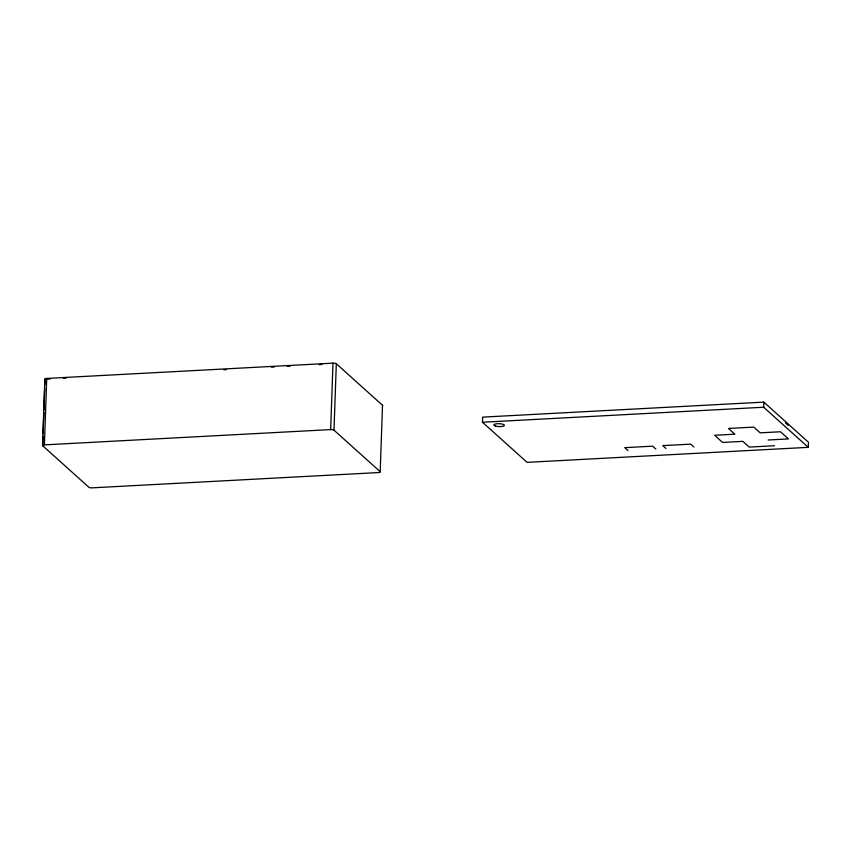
<?xml version="1.0" encoding="UTF-8"?>
<svg xmlns="http://www.w3.org/2000/svg" width="851" height="851" viewBox="0 0 851 851"><rect width="100%" height="100%" fill="white"/><g stroke="black" fill="none" stroke-linecap="round" stroke-linejoin="round"><path stroke-width="1.28" d="M42.55 445.53L44.869 379.099M44.805 384.599L44.986 379.291A2.659 0.723 2 0 1 46.731 378.44L332.986 363.154A2.659 0.723 2 0 1 336.315 363.739L382.514 405.278L380.195 471.709A2.659 0.723 2 0 1 378.461 472.56L92.195 487.846A2.659 0.723 2 0 1 88.866 487.261L42.667 445.722L42.997 436.414M43.093 433.765L43.827 412.501M43.922 409.842L44.667 388.588M42.667 445.722A2.659 0.723 2 0 1 44.412 444.871L46.731 378.44M380.195 471.709L333.996 430.17A2.659 0.723 2 0 0 330.667 429.585L332.986 363.154M333.996 430.17L336.315 363.739M482.474 422.245L482.655 417.128L763.847 402.119L808.45 442.233L808.269 447.339L527.077 462.359L482.474 422.245L763.666 407.235L808.269 447.339M763.666 407.235L763.847 402.119M47.518 379.152L50.177 379.014M63.431 378.301L66.08 378.163M223.781 369.738L226.43 369.6M271.49 367.196L274.15 367.058M287.393 366.345L290.053 366.207M319.199 364.654L321.859 364.505M44.412 444.871L330.667 429.585M768.166 439.999L788.43 438.914L780.473 431.755L760.198 432.84L753.826 427.106L728.499 428.457L734.87 434.191L714.606 435.265L722.573 442.435L742.838 441.35L749.21 447.083L774.538 445.733M785.547 422.968L788.196 425.351M693.842 446.998L690.65 444.137L662.78 445.626L665.971 448.488M655.834 449.03L652.653 446.169L624.783 447.658L627.974 450.519M382.514 405.278A2.659 0.723 2 0 1 382.578 405.661M495.527 426.096A5.319 1.447 2 0 0 504.303 425.628A5.319 1.447 2 0 0 497.527 423.713A5.319 1.447 2 0 0 495.527 426.096"/></g></svg>
